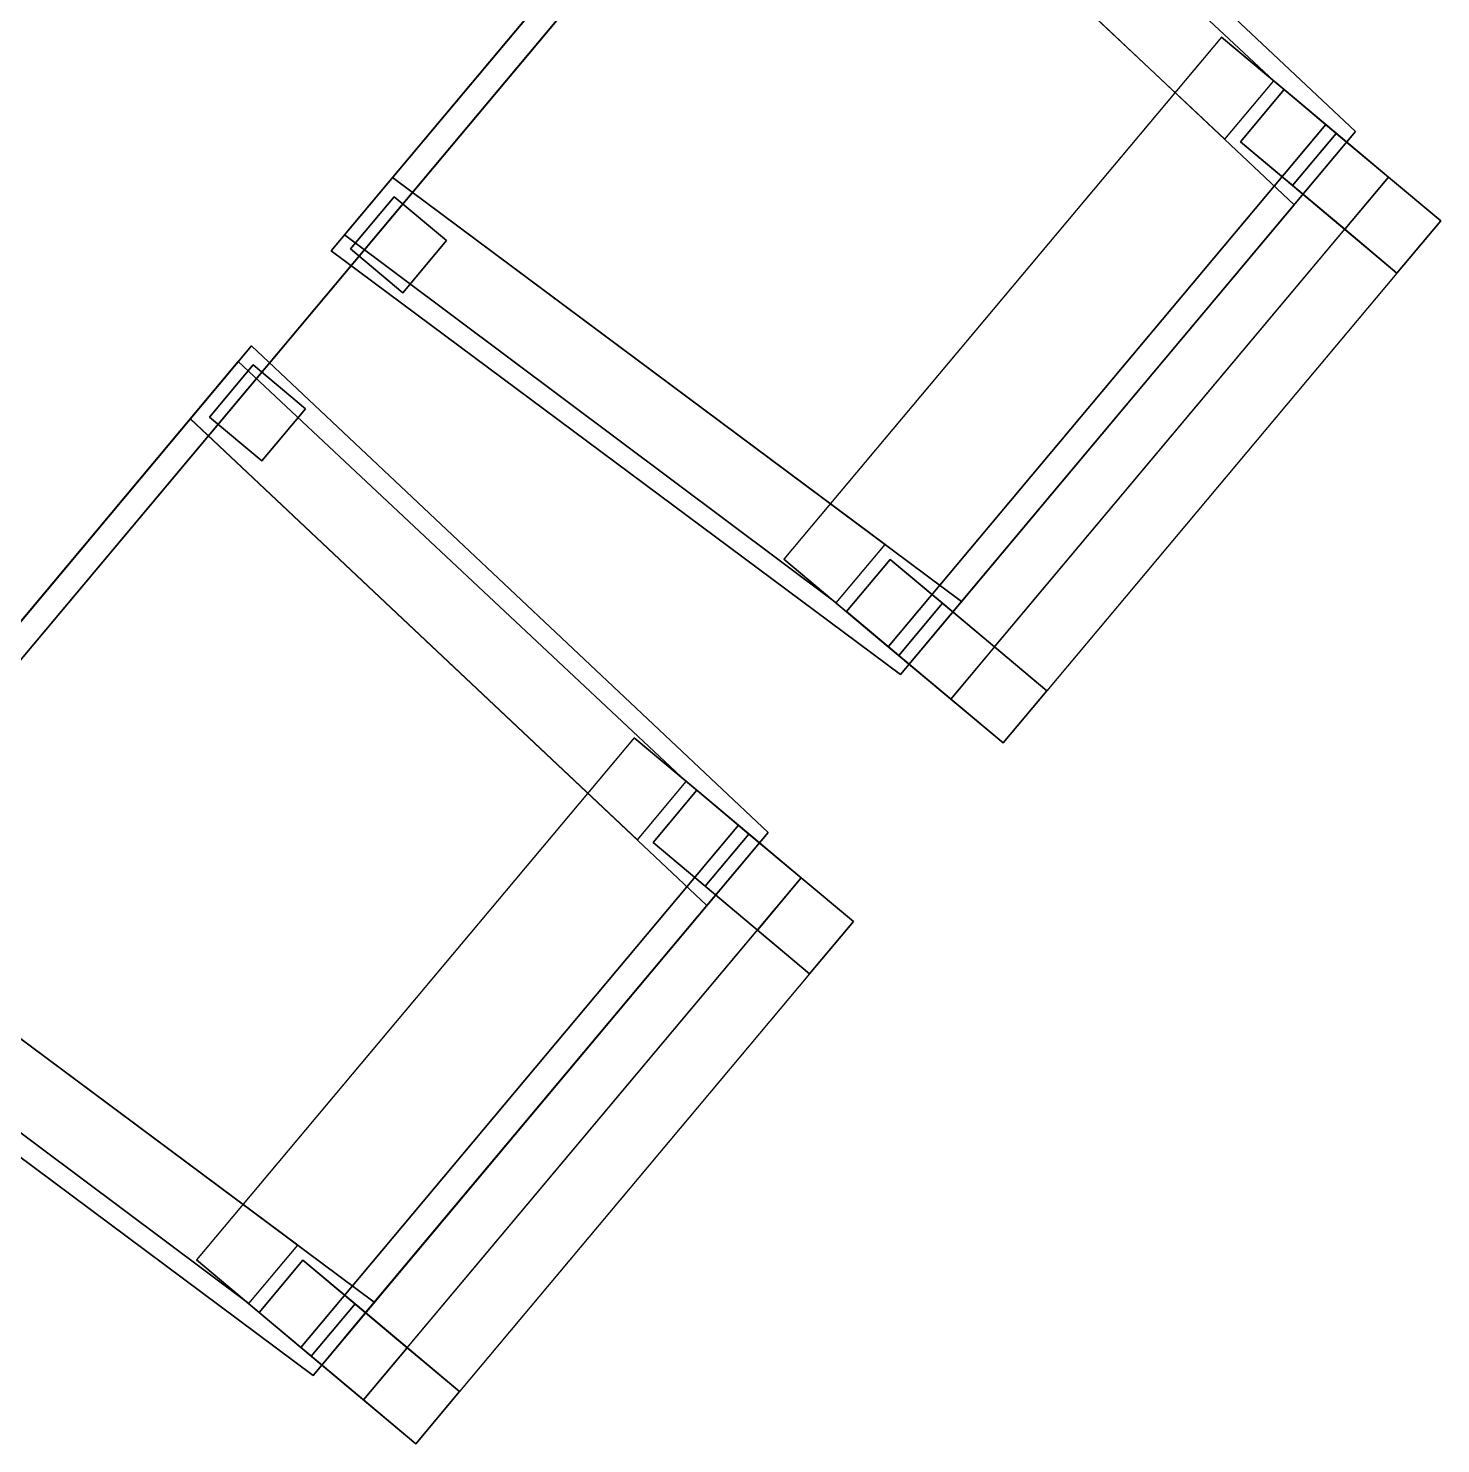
# Model space of a CAD drawing. Extents: x 107 to 235, y -239 to -109.
# Drawn here: x 180.42 to 219.82, y -219.12 to -179.65 of the extents above; entities that cross this region are included whole.
import ezdxf

# ---------------------------------------------------------------- set-up
doc = ezdxf.new("R2010")
doc.units = 0
doc.header["$MEASUREMENT"] = 0
doc.layers.add('1INTFMCH01', color=1, linetype='CONTINUOUS')
doc.layers.add('1INTFMTA01', color=2, linetype='CONTINUOUS')

msp = doc.modelspace()

# ---------------------------------------------------------------- linework, layer by layer
at = {"layer": '1INTFMCH01', "invisible_edges": 12}
for points in [[(203.030197, -168.961487, 54.619999), (188.869308, -185.850266, 54.619999), (188.869308, -185.850266, 57)], [(188.869308, -185.850266, 57), (203.030197, -168.961487, 57), (203.030197, -168.961487, 54.619999)], [(217.439377, -182.531006, 57), (203.030197, -168.961487, 57), (201.321152, -170.999786, 57)], [(217.439377, -182.531006, 54.619999), (203.030197, -168.961487, 54.619999), (203.030197, -168.961487, 57)], [(203.030197, -168.961487, 57), (217.439377, -182.531006, 57), (217.439377, -182.531006, 54.619999)], [(202.659958, -169.403122, 59.040001), (202.659958, -169.403122, 57), (189.239609, -185.408737, 57)], [(189.239609, -185.408737, 57), (189.239609, -185.408737, 59.040001), (202.659958, -169.403122, 59.040001)], [(202.659958, -169.403122, 59.040001), (201.321152, -170.999771, 59.040001), (213.790756, -182.742462, 59.040001)], [(213.790756, -182.742462, 59.040001), (215.156967, -181.113129, 59.040001), (202.659958, -169.403122, 59.040001)], [(202.659958, -169.403122, 57), (202.659958, -169.403122, 59.040001), (215.156967, -181.113129, 59.040001)], [(215.156967, -181.113129, 59.040001), (215.156967, -181.113129, 57), (202.659958, -169.403122, 57)], [(201.321152, -170.999786, 59.040001), (190.578415, -183.811951, 59.040001), (206.452499, -195.634369, 59.040001)], [(206.452499, -195.634369, 59.040001), (215.730331, -184.569321, 59.040001), (201.321152, -170.999786, 59.040001)], [(215.730331, -184.569321, 59.040001), (215.730331, -184.569321, 57), (201.321152, -170.999786, 57)], [(201.321152, -170.999786, 57), (201.321152, -170.999786, 59.040001), (215.730331, -184.569321, 59.040001)], [(201.321152, -170.999786, 57), (215.730331, -184.569321, 57), (217.439377, -182.531006, 57)], [(213.701035, -179.892365, 63.120003), (201.493332, -194.451645, 63.120003), (204.405197, -196.893188, 75.699997)], [(204.405197, -196.893188, 75.699997), (216.6129, -182.333908, 75.699997), (213.701035, -179.892365, 63.120003)], [(215.448105, -181.357285, 63.120003), (213.701035, -179.892365, 63.120003), (216.6129, -182.333908, 75.699997)], [(214.227402, -182.813202, 54.619999), (215.448105, -181.357285, 54.619999), (215.448105, -181.357285, 40)], [(215.448105, -181.357285, 40), (214.227402, -182.813202, 40), (214.227402, -182.813202, 54.619999)], [(215.448105, -181.357285, 63.120003), (215.448105, -181.357285, 57), (214.227402, -182.813202, 57)], [(214.227402, -182.813202, 57), (214.227402, -182.813202, 63.120003), (215.448105, -181.357285, 63.120003)], [(215.448105, -181.357285, 54.619999), (216.904037, -182.578049, 54.619999), (216.904037, -182.578049, 40)], [(216.904037, -182.578049, 40), (215.448105, -181.357285, 40), (215.448105, -181.357285, 54.619999)], [(216.904037, -182.578049, 63.120003), (216.904037, -182.578049, 57), (215.448105, -181.357285, 57)], [(215.448105, -181.357285, 57), (215.448105, -181.357285, 63.120003), (216.904037, -182.578049, 63.120003)], [(215.448105, -181.357285, 63.120003), (218.35997, -183.798828, 75.020004), (219.815903, -185.019592, 74.339996)], [(219.815903, -185.019592, 74.339996), (216.904037, -182.578049, 63.120003), (215.448105, -181.357285, 63.120003)], [(216.6129, -182.333908, 75.699997), (218.35997, -183.798828, 75.020004), (215.448105, -181.357285, 63.120003)], [(216.6129, -182.333908, 75.699997), (204.405197, -196.893188, 75.699997), (206.152328, -198.358109, 75.020004)], [(206.152328, -198.358109, 75.020004), (218.35997, -183.798828, 75.020004), (216.6129, -182.333908, 75.699997)], [(217.439377, -182.531006, 54.619999), (217.439377, -182.531006, 57), (204.743454, -197.672668, 57)], [(204.743454, -197.672668, 57), (204.743454, -197.672668, 54.619999), (217.439377, -182.531006, 54.619999)], [(216.904037, -182.578049, 54.619999), (215.683273, -184.033966, 54.619999), (215.683273, -184.033966, 40)], [(215.683273, -184.033966, 40), (216.904037, -182.578049, 40), (216.904037, -182.578049, 54.619999)], [(215.683273, -184.033966, 57), (216.904037, -182.578049, 57), (216.904037, -182.578049, 63.120003)], [(216.904037, -182.578049, 63.120003), (215.683273, -184.033966, 63.120003), (215.683273, -184.033966, 57)], [(218.5952, -186.47551, 74.339996), (215.683273, -184.033966, 63.120003), (216.904037, -182.578049, 63.120003)], [(216.904037, -182.578049, 63.120003), (219.815903, -185.019592, 74.339996), (218.5952, -186.47551, 74.339996)], [(215.683273, -184.033966, 54.619999), (214.227402, -182.813202, 54.619999), (214.227402, -182.813202, 40)], [(214.227402, -182.813202, 40), (215.683273, -184.033966, 40), (215.683273, -184.033966, 54.619999)], [(214.227402, -182.813202, 57), (215.683273, -184.033966, 57), (215.683273, -184.033966, 63.120003)], [(215.683273, -184.033966, 63.120003), (214.227402, -182.813202, 63.120003), (214.227402, -182.813202, 57)], [(218.5952, -186.47551, 74.339996), (217.139206, -185.254745, 75.020004), (214.227402, -182.813202, 63.120003)], [(214.227402, -182.813202, 63.120003), (215.683273, -184.033966, 63.120003), (218.5952, -186.47551, 74.339996)], [(206.452499, -195.634369, 57), (190.578415, -183.811951, 57), (188.869308, -185.850266, 57)], [(204.315475, -194.04306, 59.040001), (190.578415, -183.811996, 59.040001), (189.239609, -185.408737, 59.040001)], [(190.578415, -183.811951, 57), (206.452499, -195.634369, 57), (206.452499, -195.634369, 59.040001)], [(206.452499, -195.634369, 59.040001), (190.578415, -183.811951, 59.040001), (190.578415, -183.811951, 57)], [(218.35997, -183.798828, 75.020004), (217.139206, -185.254745, 75.020004), (218.5952, -186.47551, 74.339996)], [(218.5952, -186.47551, 74.339996), (219.815903, -185.019592, 74.339996), (218.35997, -183.798828, 75.020004)], [(189.404648, -185.803207, 54.619999), (190.625412, -184.34729, 54.619999), (190.625412, -184.34729, 40)], [(190.625412, -184.34729, 40), (189.404648, -185.803207, 40), (189.404648, -185.803207, 54.619999)], [(190.625412, -184.34729, 54.619999), (192.081345, -185.568069, 54.619999), (192.081345, -185.568069, 40)], [(192.081345, -185.568069, 40), (190.625412, -184.34729, 40), (190.625412, -184.34729, 54.619999)], [(206.452499, -195.634369, 57), (215.730331, -184.569321, 57), (215.730331, -184.569321, 59.040001)], [(215.730331, -184.569321, 59.040001), (206.452499, -195.634369, 59.040001), (206.452499, -195.634369, 57)], [(202.949265, -195.672409, 59.040001), (189.239609, -185.408737, 59.040001), (189.239609, -185.408737, 57)], [(189.239609, -185.408737, 57), (202.949265, -195.672409, 57), (202.949265, -195.672409, 59.040001)], [(189.239609, -185.408737, 59.040001), (202.949265, -195.672409, 59.040001), (204.315475, -194.04306, 59.040001)], [(207.373093, -196.902176, 75.020004), (217.139206, -185.254745, 75.020004), (218.5952, -186.47551, 74.339996)], [(188.869308, -185.850266, 54.619999), (204.743454, -197.672668, 54.619999), (204.743454, -197.672668, 57)], [(204.743454, -197.672668, 57), (188.869308, -185.850266, 57), (188.869308, -185.850266, 54.619999)], [(188.869308, -185.850266, 57), (204.743454, -197.672668, 57), (206.452499, -195.634369, 57)], [(190.86058, -187.023987, 54.619999), (189.404648, -185.803207, 54.619999), (189.404648, -185.803207, 40)], [(189.404648, -185.803207, 40), (190.86058, -187.023987, 40), (190.86058, -187.023987, 54.619999)], [(192.081345, -185.568069, 54.619999), (190.86058, -187.023987, 54.619999), (190.86058, -187.023987, 40)], [(190.86058, -187.023987, 40), (192.081345, -185.568069, 40), (192.081345, -185.568069, 54.619999)], [(218.5952, -186.47551, 74.339996), (208.829025, -198.12294, 74.339996), (207.373093, -196.902176, 75.020004)], [(186.646225, -188.501617, 57), (186.646225, -188.501617, 54.619999), (172.485336, -205.390381, 54.619999)], [(172.485336, -205.390381, 54.619999), (172.485336, -205.390381, 57), (186.646225, -188.501617, 57)], [(186.646225, -188.501617, 57), (184.937119, -190.539917, 57), (199.346329, -204.109436, 57)], [(201.055405, -202.071167, 57), (201.055405, -202.071167, 54.619999), (186.646225, -188.501617, 54.619999)], [(186.646225, -188.501617, 54.619999), (186.646225, -188.501617, 57), (201.055405, -202.071167, 57)], [(199.346329, -204.109436, 57), (201.055405, -202.071167, 57), (186.646225, -188.501617, 57)], [(186.276047, -188.943237, 57), (172.855637, -204.948853, 57), (172.855637, -204.948853, 59.040001)], [(172.855637, -204.948853, 59.040001), (186.276047, -188.943237, 59.040001), (186.276047, -188.943237, 57)], [(186.276047, -188.943237, 59.040001), (184.93718, -190.539948, 59.040001), (197.406784, -202.282623, 59.040001)], [(185.472458, -190.492889, 40), (185.472458, -190.492889, 54.619999), (186.693222, -189.036957, 54.619999)], [(186.693222, -189.036957, 54.619999), (186.693222, -189.036957, 40), (185.472458, -190.492889, 40)], [(186.276047, -188.943237, 57), (186.276047, -188.943237, 59.040001), (198.772934, -200.653259, 59.040001)], [(198.772934, -200.653259, 59.040001), (198.772934, -200.653259, 57), (186.276047, -188.943237, 57)], [(197.406784, -202.282623, 59.040001), (198.772934, -200.653259, 59.040001), (186.276047, -188.943237, 59.040001)], [(186.693222, -189.036957, 40), (186.693222, -189.036957, 54.619999), (188.149155, -190.257721, 54.619999)], [(188.149155, -190.257721, 54.619999), (188.149155, -190.257721, 40), (186.693222, -189.036957, 40)], [(199.346329, -204.109436, 59.040001), (184.937119, -190.539917, 59.040001), (174.194382, -203.352112, 59.040001)], [(199.346329, -204.109436, 59.040001), (199.346329, -204.109436, 57), (184.937119, -190.539917, 57)], [(184.937119, -190.539917, 57), (184.937119, -190.539917, 59.040001), (199.346329, -204.109436, 59.040001)], [(186.928391, -191.713654, 40), (186.928391, -191.713654, 54.619999), (185.472458, -190.492889, 54.619999)], [(185.472458, -190.492889, 54.619999), (185.472458, -190.492889, 40), (186.928391, -191.713654, 40)], [(188.149155, -190.257721, 40), (188.149155, -190.257721, 54.619999), (186.928391, -191.713654, 54.619999)], [(186.928391, -191.713654, 54.619999), (186.928391, -191.713654, 40), (188.149155, -190.257721, 40)], [(204.405197, -196.893188, 75.699997), (201.493332, -194.451645, 63.120003), (203.240463, -195.916565, 63.120003)], [(203.240463, -195.916565, 54.619999), (204.461227, -194.460632, 54.619999), (204.461227, -194.460632, 40)], [(204.461227, -194.460632, 40), (203.240463, -195.916565, 40), (203.240463, -195.916565, 54.619999)], [(204.461227, -194.460632, 63.120003), (204.461227, -194.460632, 57), (203.240463, -195.916565, 57)], [(203.240463, -195.916565, 57), (203.240463, -195.916565, 63.120003), (204.461227, -194.460632, 63.120003)], [(204.461227, -194.460632, 54.619999), (205.91716, -195.681396, 54.619999), (205.91716, -195.681396, 40)], [(205.91716, -195.681396, 40), (204.461227, -194.460632, 40), (204.461227, -194.460632, 54.619999)], [(204.461227, -194.460632, 57), (205.91716, -195.681396, 57), (205.91716, -195.681396, 63.120003)], [(205.91716, -195.681396, 63.120003), (204.461227, -194.460632, 63.120003), (204.461227, -194.460632, 57)], [(204.461227, -194.460632, 63.120003), (207.373093, -196.902176, 75.020004), (208.829025, -198.12294, 74.339996)], [(208.829025, -198.12294, 74.339996), (205.91716, -195.681396, 63.120003), (204.461227, -194.460632, 63.120003)], [(205.91716, -195.681396, 54.619999), (204.696396, -197.137329, 54.619999), (204.696396, -197.137329, 40)], [(204.696396, -197.137329, 40), (205.91716, -195.681396, 40), (205.91716, -195.681396, 54.619999)], [(204.696396, -197.137329, 57), (205.91716, -195.681396, 57), (205.91716, -195.681396, 63.120003)], [(205.91716, -195.681396, 63.120003), (204.696396, -197.137329, 63.120003), (204.696396, -197.137329, 57)], [(207.608261, -199.578888, 74.339996), (204.696396, -197.137329, 63.120003), (205.91716, -195.681396, 63.120003)], [(205.91716, -195.681396, 63.120003), (208.829025, -198.12294, 74.339996), (207.608261, -199.578888, 74.339996)], [(204.696396, -197.137329, 54.619999), (203.240463, -195.916565, 54.619999), (203.240463, -195.916565, 40)], [(203.240463, -195.916565, 40), (204.696396, -197.137329, 40), (204.696396, -197.137329, 54.619999)], [(203.240463, -195.916565, 57), (204.696396, -197.137329, 57), (204.696396, -197.137329, 63.120003)], [(204.696396, -197.137329, 63.120003), (203.240463, -195.916565, 63.120003), (203.240463, -195.916565, 57)], [(207.608261, -199.578888, 74.339996), (206.152328, -198.358109, 75.020004), (203.240463, -195.916565, 63.120003)], [(203.240463, -195.916565, 63.120003), (204.696396, -197.137329, 63.120003), (207.608261, -199.578888, 74.339996)], [(203.240463, -195.916565, 63.120003), (206.152328, -198.358109, 75.020004), (204.405197, -196.893188, 75.699997)], [(207.373093, -196.902176, 75.020004), (206.152328, -198.358109, 75.020004), (207.608261, -199.578888, 74.339996)], [(207.608261, -199.578888, 74.339996), (208.829025, -198.12294, 74.339996), (207.373093, -196.902176, 75.020004)], [(200.228867, -201.874023, 75.699997), (197.317032, -199.432495, 63.120003), (185.10936, -213.991791, 63.120003)], [(199.064133, -200.8974, 63.120003), (197.317032, -199.432495, 63.120003), (200.228867, -201.874023, 75.699997)], [(197.843369, -202.353333, 40), (197.843369, -202.353333, 54.619999), (199.064133, -200.8974, 54.619999)], [(199.064133, -200.8974, 54.619999), (199.064133, -200.8974, 40), (197.843369, -202.353333, 40)], [(199.064133, -200.8974, 57), (197.843369, -202.353333, 57), (197.843369, -202.353333, 63.120003)], [(197.843369, -202.353333, 63.120003), (199.064133, -200.8974, 63.120003), (199.064133, -200.8974, 57)], [(199.064133, -200.8974, 40), (199.064133, -200.8974, 54.619999), (200.520065, -202.118164, 54.619999)], [(200.520065, -202.118164, 54.619999), (200.520065, -202.118164, 40), (199.064133, -200.8974, 40)], [(200.520065, -202.118164, 63.120003), (200.520065, -202.118164, 57), (199.064133, -200.8974, 57)], [(199.064133, -200.8974, 57), (199.064133, -200.8974, 63.120003), (200.520065, -202.118164, 63.120003)], [(199.064133, -200.8974, 63.120003), (201.975998, -203.338928, 75.020004), (203.431931, -204.559723, 74.339996)], [(203.431931, -204.559723, 74.339996), (200.520065, -202.118164, 63.120003), (199.064133, -200.8974, 63.120003)], [(200.228867, -201.874023, 75.699997), (201.975998, -203.338928, 75.020004), (199.064133, -200.8974, 63.120003)], [(185.10936, -213.991791, 63.120003), (188.021225, -216.433319, 75.699997), (200.228867, -201.874023, 75.699997)], [(201.975998, -203.338928, 75.020004), (200.228867, -201.874023, 75.699997), (188.021225, -216.433319, 75.699997)], [(201.055405, -202.071167, 57), (188.359421, -217.21283, 57), (188.359421, -217.21283, 54.619999)], [(188.359421, -217.21283, 54.619999), (201.055405, -202.071167, 54.619999), (201.055405, -202.071167, 57)], [(199.299301, -203.574097, 40), (199.299301, -203.574097, 54.619999), (197.843369, -202.353333, 54.619999)], [(197.843369, -202.353333, 54.619999), (197.843369, -202.353333, 40), (199.299301, -203.574097, 40)], [(197.843369, -202.353333, 57), (199.299301, -203.574097, 57), (199.299301, -203.574097, 63.120003)], [(199.299301, -203.574097, 63.120003), (197.843369, -202.353333, 63.120003), (197.843369, -202.353333, 57)], [(202.211166, -206.015656, 74.339996), (200.755234, -204.794861, 75.020004), (197.843369, -202.353333, 63.120003)], [(197.843369, -202.353333, 63.120003), (199.299301, -203.574097, 63.120003), (202.211166, -206.015656, 74.339996)], [(200.520065, -202.118164, 40), (200.520065, -202.118164, 54.619999), (199.299301, -203.574097, 54.619999)], [(199.299301, -203.574097, 54.619999), (199.299301, -203.574097, 40), (200.520065, -202.118164, 40)], [(199.299301, -203.574097, 63.120003), (199.299301, -203.574097, 57), (200.520065, -202.118164, 57)], [(200.520065, -202.118164, 57), (200.520065, -202.118164, 63.120003), (199.299301, -203.574097, 63.120003)], [(199.299301, -203.574097, 63.120003), (200.520065, -202.118164, 63.120003), (203.431931, -204.559723, 74.339996)], [(174.194382, -203.352112, 57), (172.485336, -205.390381, 57), (188.359421, -217.21283, 57)], [(187.931442, -213.583191, 59.040001), (174.194382, -203.352112, 59.040001), (172.855637, -204.948853, 59.040001)], [(174.194382, -203.352112, 59.040001), (190.068497, -215.1745, 59.040001), (199.346329, -204.109436, 59.040001)], [(174.194382, -203.352112, 57), (190.068497, -215.1745, 57), (190.068497, -215.1745, 59.040001)], [(190.068497, -215.1745, 59.040001), (174.194382, -203.352112, 59.040001), (174.194382, -203.352112, 57)], [(188.359421, -217.21283, 57), (190.068497, -215.1745, 57), (174.194382, -203.352112, 57)], [(188.021225, -216.433319, 75.699997), (189.768326, -217.898254, 75.020004), (201.975998, -203.338928, 75.020004)], [(203.431931, -204.559723, 74.339996), (202.211166, -206.015656, 74.339996), (199.299301, -203.574097, 63.120003)], [(203.431931, -204.559723, 74.339996), (201.975998, -203.338928, 75.020004), (200.755234, -204.794861, 75.020004)], [(190.068497, -215.1745, 59.040001), (190.068497, -215.1745, 57), (199.346329, -204.109436, 57)], [(199.346329, -204.109436, 57), (199.346329, -204.109436, 59.040001), (190.068497, -215.1745, 59.040001)], [(192.445023, -217.663086, 74.339996), (190.98909, -216.442322, 75.020004), (200.755234, -204.794861, 75.020004)], [(200.755234, -204.794861, 75.020004), (202.211166, -206.015656, 74.339996), (192.445023, -217.663086, 74.339996)], [(200.755234, -204.794861, 75.020004), (202.211166, -206.015656, 74.339996), (203.431931, -204.559723, 74.339996)], [(172.855637, -204.948853, 59.040001), (186.565292, -215.212555, 59.040001), (187.931442, -213.583191, 59.040001)], [(186.565292, -215.212555, 59.040001), (172.855637, -204.948853, 59.040001), (172.855637, -204.948853, 57)], [(172.855637, -204.948853, 57), (186.565292, -215.212555, 57), (186.565292, -215.212555, 59.040001)], [(172.485336, -205.390381, 57), (172.485336, -205.390381, 54.619999), (188.359421, -217.21283, 54.619999)], [(188.359421, -217.21283, 54.619999), (188.359421, -217.21283, 57), (172.485336, -205.390381, 57)], [(188.021225, -216.433319, 75.699997), (185.10936, -213.991791, 63.120003), (186.856491, -215.456726, 63.120003)], [(186.856491, -215.456726, 40), (186.856491, -215.456726, 54.619999), (188.077255, -214.000793, 54.619999)], [(188.077255, -214.000793, 54.619999), (188.077255, -214.000793, 40), (186.856491, -215.456726, 40)], [(188.077255, -214.000793, 57), (186.856491, -215.456726, 57), (186.856491, -215.456726, 63.120003)], [(186.856491, -215.456726, 63.120003), (188.077255, -214.000793, 63.120003), (188.077255, -214.000793, 57)], [(188.077255, -214.000793, 40), (188.077255, -214.000793, 54.619999), (189.533157, -215.221558, 54.619999)], [(189.533157, -215.221558, 54.619999), (189.533157, -215.221558, 40), (188.077255, -214.000793, 40)], [(189.533157, -215.221558, 63.120003), (189.533157, -215.221558, 57), (188.077255, -214.000793, 57)], [(188.077255, -214.000793, 57), (188.077255, -214.000793, 63.120003), (189.533157, -215.221558, 63.120003)], [(188.077255, -214.000793, 63.120003), (190.98909, -216.442322, 75.020004), (192.445023, -217.663086, 74.339996)], [(192.445023, -217.663086, 74.339996), (189.533157, -215.221558, 63.120003), (188.077255, -214.000793, 63.120003)], [(188.312393, -216.67749, 40), (188.312393, -216.67749, 54.619999), (186.856491, -215.456726, 54.619999)], [(186.856491, -215.456726, 54.619999), (186.856491, -215.456726, 40), (188.312393, -216.67749, 40)], [(186.856491, -215.456726, 57), (188.312393, -216.67749, 57), (188.312393, -216.67749, 63.120003)], [(188.312393, -216.67749, 63.120003), (186.856491, -215.456726, 63.120003), (186.856491, -215.456726, 57)], [(191.224258, -219.119019, 74.339996), (189.768326, -217.898254, 75.020004), (186.856491, -215.456726, 63.120003)], [(186.856491, -215.456726, 63.120003), (188.312393, -216.67749, 63.120003), (191.224258, -219.119019, 74.339996)], [(186.856491, -215.456726, 63.120003), (189.768326, -217.898254, 75.020004), (188.021225, -216.433319, 75.699997)], [(189.533157, -215.221558, 40), (189.533157, -215.221558, 54.619999), (188.312393, -216.67749, 54.619999)], [(188.312393, -216.67749, 54.619999), (188.312393, -216.67749, 40), (189.533157, -215.221558, 40)], [(188.312393, -216.67749, 63.120003), (188.312393, -216.67749, 57), (189.533157, -215.221558, 57)], [(189.533157, -215.221558, 57), (189.533157, -215.221558, 63.120003), (188.312393, -216.67749, 63.120003)], [(188.312393, -216.67749, 63.120003), (189.533157, -215.221558, 63.120003), (192.445023, -217.663086, 74.339996)], [(192.445023, -217.663086, 74.339996), (191.224258, -219.119019, 74.339996), (188.312393, -216.67749, 63.120003)], [(192.445023, -217.663086, 74.339996), (190.98909, -216.442322, 75.020004), (189.768326, -217.898254, 75.020004)], [(189.768326, -217.898254, 75.020004), (191.224258, -219.119019, 74.339996), (192.445023, -217.663086, 74.339996)]]:
    msp.add_3dface(points, dxfattribs=at)
at = {"layer": '1INTFMTA01', "invisible_edges": 12}
for points in [[(207.493774, -164.711182, 70), (172.735413, -135.567017, 70), (133.876404, -181.911499, 70)], [(133.876404, -181.911499, 70), (168.634766, -211.055664, 70), (207.493774, -164.711182, 70)], [(168.634766, -211.055664, 68.5), (207.493774, -164.711182, 68.5), (207.493774, -164.711182, 70)], [(207.493774, -164.711182, 70), (168.634766, -211.055664, 70), (168.634766, -211.055664, 68.5)]]:
    msp.add_3dface(points, dxfattribs=at)

doc.saveas('drawing.dxf')
